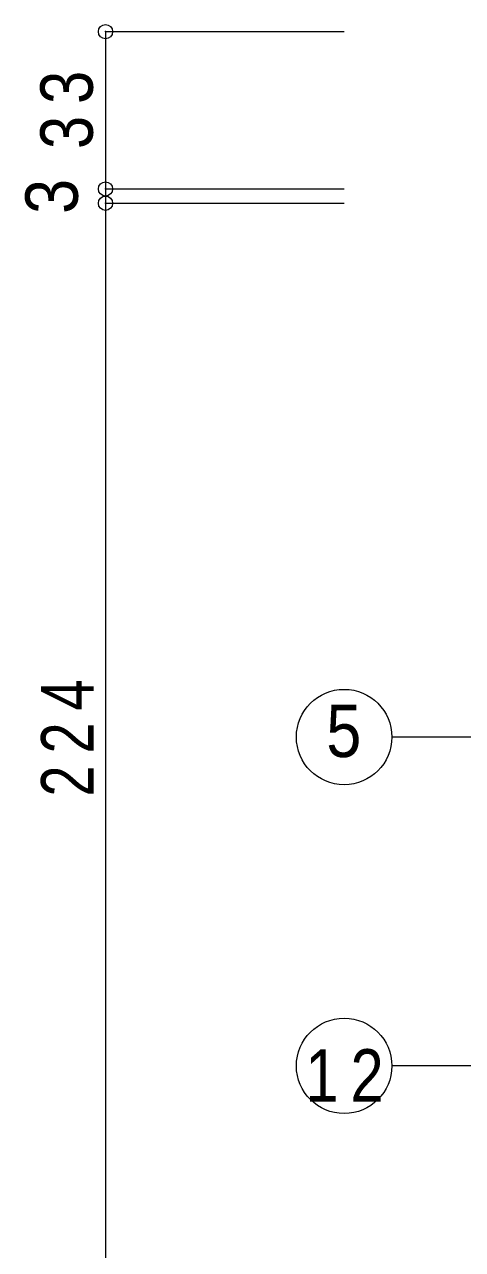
# Model space of a CAD drawing. Units: millimetres at full size, sheet at 1:5. Extents: x -4894 to 1000, y -688 to 1104.
# Drawn here: x 58 to 149.8, y 141.5 to 398.5 of the extents above; entities that cross this region are included whole.
import ezdxf
from ezdxf.enums import TextEntityAlignment as Align

# ---------------------------------------------------------------- set-up
doc = ezdxf.new("R2010")
doc.units = ezdxf.units.MM
doc.header["$LTSCALE"] = 5
doc.header["$PDMODE"] = 32
doc.header["$PDSIZE"] = 3
for name, color, linetype, lineweight in [('2-3_寸法', 4, 'Continuous', 9), ('2-4_引出線字', 4, 'Continuous', 9), ('2-5_文字', 7, 'Continuous', 9)]:
    doc.layers.add(name, color=color, linetype=linetype, lineweight=lineweight)
doc.styles.add('HGｺﾞｼｯｸM', font='')
doc.styles.get('HGｺﾞｼｯｸM').set_extended_font_data('HGｺﾞｼｯｸM')

msp = doc.modelspace()

# ---------------------------------------------------------------- linework, layer by layer
at = {"layer": '2-3_寸法'}
for p, q in [((75, 397), (75, 364)), ((75, 397), (125, 397)), ((75, 364), (125, 364)), ((75, 364), (75, 361)), ((75, 361), (125, 361)), ((75, 361), (75, 137))]:
    msp.add_line(p, q, dxfattribs=at)
for p in [(75, 397), (75, 364), (75, 361)]:
    msp.add_point(p, dxfattribs=at)
at = {"layer": '2-4_引出線字'}
for p, q in [((221.027, 249), (135, 249)), ((162.5, 180), (135, 180))]:
    msp.add_line(p, q, dxfattribs=at)
for centre in [(125, 249), (125, 180)]:
    msp.add_circle(centre, 10, dxfattribs=at)

# ---------------------------------------------------------------- texts
at = {"layer": '2-3_寸法', "color": 7, "style": 'HGｺﾞｼｯｸM', "width": 0.9}
msp.add_text('3', height=11, rotation=90, dxfattribs=at).set_placement((72.5, 358.75), align=Align.BOTTOM_LEFT)
at = {"layer": '2-3_寸法', "color": 7, "char_height": 11, "attachment_point": 7, "rotation": 90, "style": 'HGｺﾞｼｯｸM'}
for s, insert in [('\\T1.36;\\W0.85;33', (72.5, 372.375)), ('\\T1.38;\\W0.8;224', (72.5, 236.5))]:
    msp.add_mtext(s, dxfattribs=dict(at, insert=insert))
at = {"layer": '2-5_文字', "style": 'HGｺﾞｼｯｸM', "width": 0.9}
msp.add_text('5', height=11, dxfattribs=at).set_placement((121.25, 241.5), align=Align.BOTTOM_LEFT)
at = {"layer": '2-5_文字', "insert": (116.875, 172.5), "char_height": 11, "attachment_point": 7, "style": 'HGｺﾞｼｯｸM'}
msp.add_mtext('\\T1.36;\\W0.85;12', dxfattribs=at)

doc.saveas('drawing.dxf')
